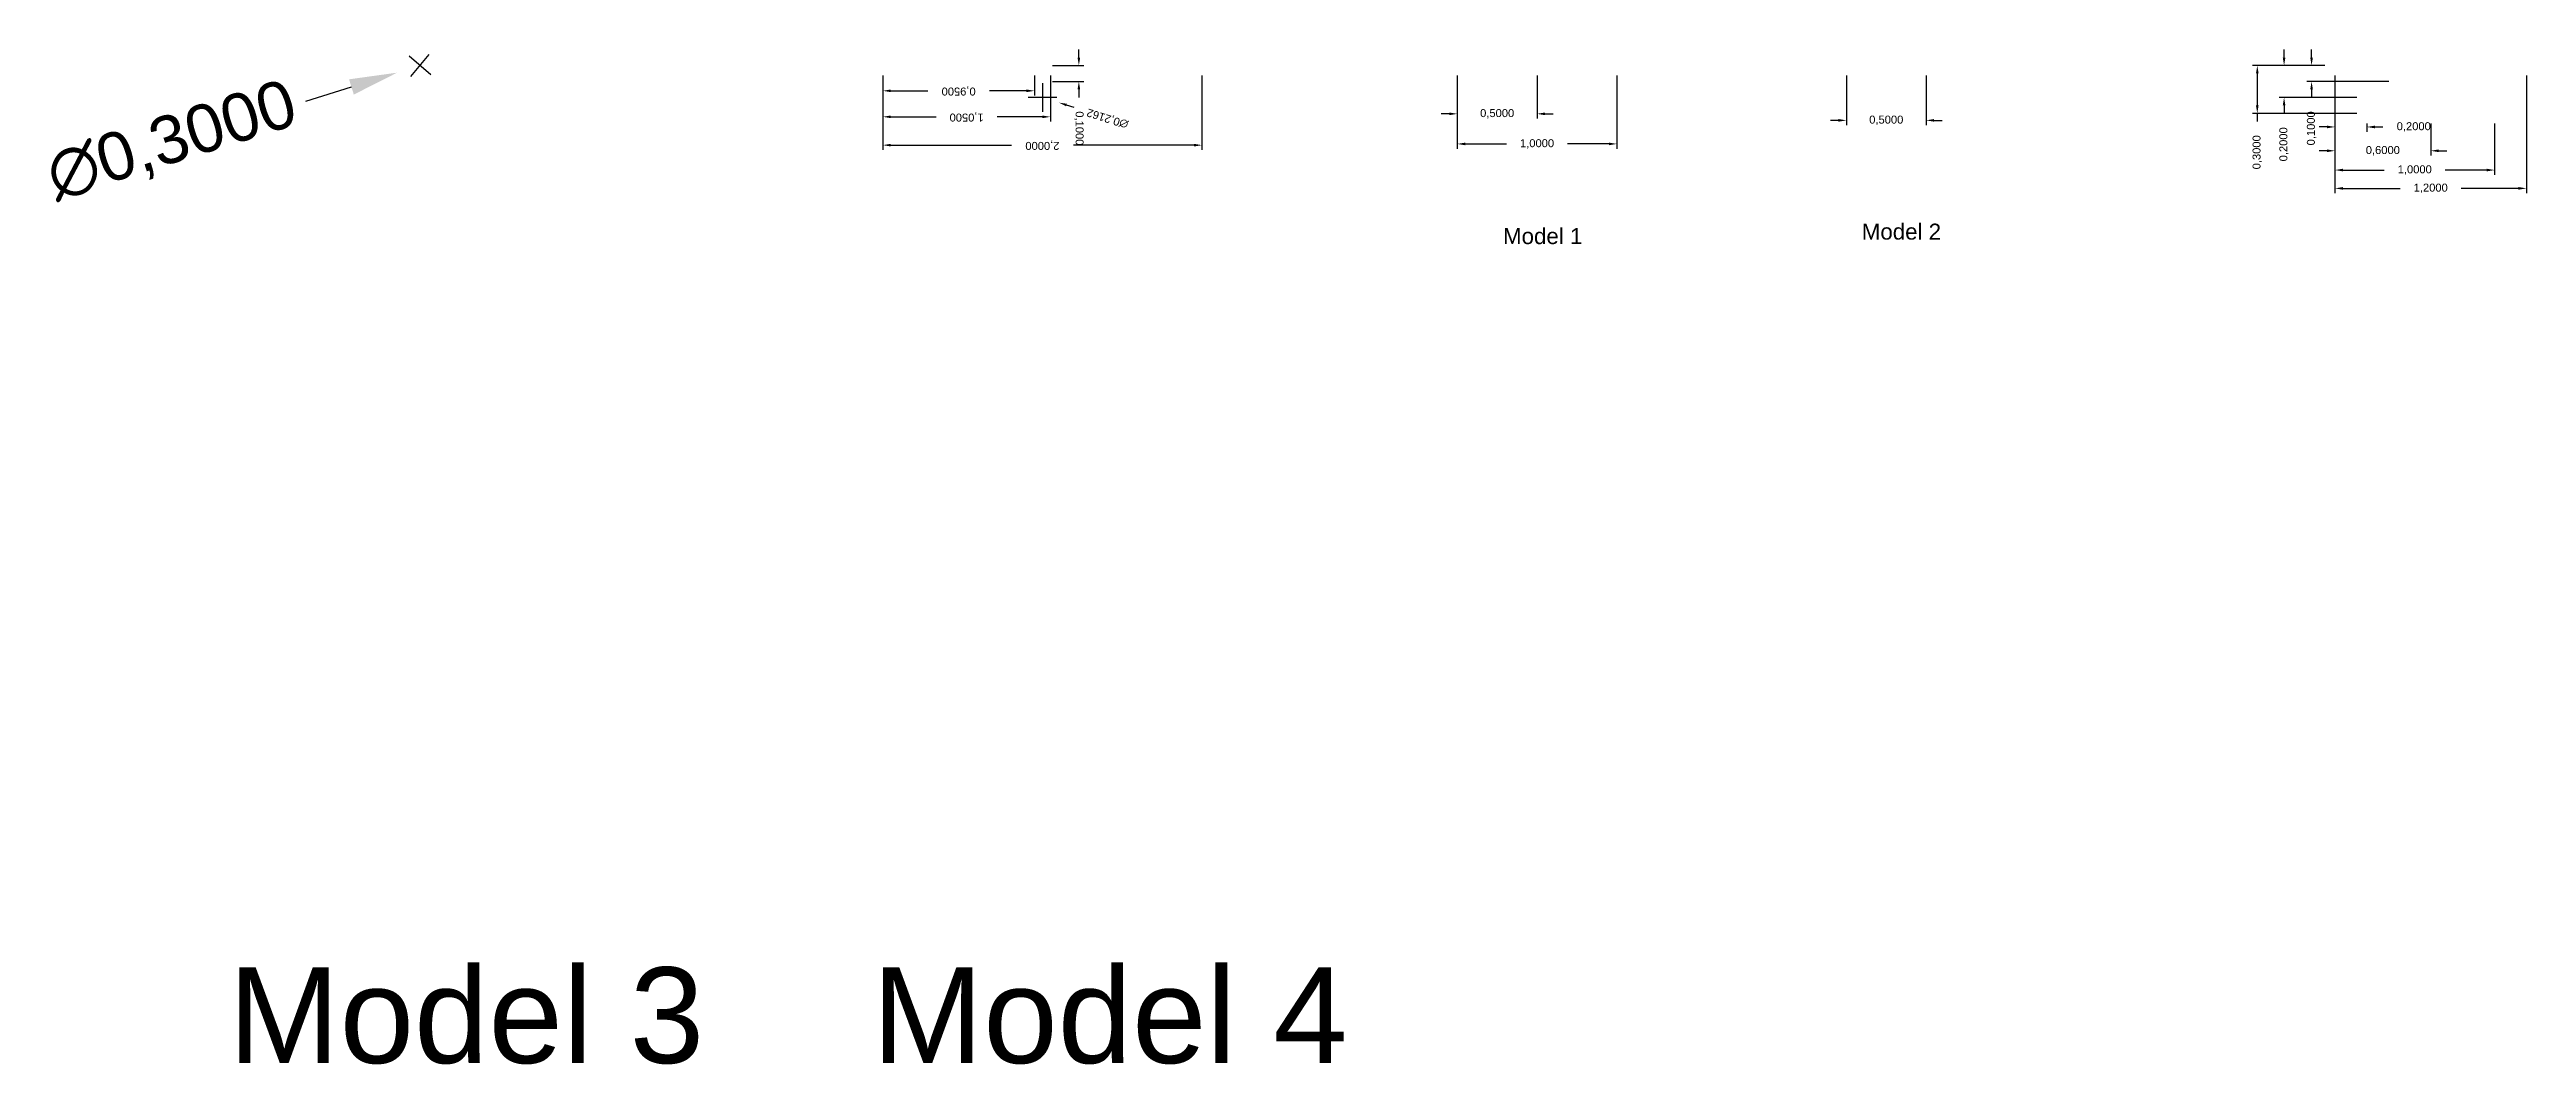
# Model space of a CAD drawing. Header units: millimetres. Extents: x 12.5 to 88.4, y -32.8 to 29.8.
# Drawn here: x 27.55 to 43.08, y 11.7 to 18.06 of the extents above; entities that cross this region are included whole.
import ezdxf

# ---------------------------------------------------------------- set-up
doc = ezdxf.new("R2010")
doc.units = ezdxf.units.MM
doc.header["$MEASUREMENT"] = 0
doc.layers.add('Ajutătoare', color=10, linetype='Continuous')
doc.layers.add('Dimensiuni interior_1', color=11, linetype='Continuous', plot=False)
doc.styles.add('Mici', font='arial.ttf', dxfattribs={"height": 0.1})
doc.styles.get("Standard").update_dxf_attribs({"font": 'arial.ttf'})
doc.dimstyles.new('Mici', dxfattribs={"dimtxt": 0.05, "dimasz": 0.05, "dimexe": 0.03, "dimexo": 0.0625, "dimgap": 0.09, "dimtad": 0, "dimdec": 4, "dimzin": 0, "dimtxsty": 'Standard', "dimcen": 0.09, "dimclrd": 1, "dimclre": 1, "dimadec": 0, "dimazin": 0, "dimtfac": 1, "dimtdec": 4, "dimtofl": 0, "dimtmove": 0, "dimatfit": 3, "dimfxl": 1, "dimtolj": 1, "dimtzin": 0, "dimarcsym": 0})

# ---------------------------------------------------------------- blocks, each defined once
blk = doc.blocks.new('*D62')
at = {"layer": 'Defpoints', "color": 0, "transparency": 16777216}
for p in [(291.93667470397, 53.7675208180048), (292.2230072633792, 53.85703989654232)]:
    blk.add_point(p, dxfattribs=at)
at = {"layer": 'Dimensiuni interior_1', "color": 1, "lineweight": -2, "transparency": 16777216}
for p, q in [((292.1484667528753, 53.75405232449191), (292.011215214474, 53.87050839005519)), ((292.021612950893, 53.74365458807289), (292.1380690164563, 53.88090612647419)), ((291.3640095851517, 53.58848266092973), (291.6503421445609, 53.67800173946726))]:
    blk.add_line(p, q, dxfattribs=at)
at = {"layer": 'Dimensiuni interior_1', "color": 1, "transparency": 16777216}
blk.add_solid([(291.6354222981379, 53.72572383270212), (291.6652619909838, 53.63027964623241), (291.93667470397, 53.76752081800478)], dxfattribs=at)
at = {"layer": 'Dimensiuni interior_1', "color": 0, "transparency": 16777216, "insert": (290.5284888330095, 53.32726525699535), "char_height": 0.3, "attachment_point": 5, "rotation": 17.361344348555487}
blk.add_mtext('\\A1;∅0,3000', dxfattribs=at)
blk = doc.blocks.new('*D63')
at = {"layer": 'Defpoints', "color": 0, "transparency": 16777216}
for p in [(294.9801982226867, 53.8122803572746), (296.9801982226867, 53.81228035727452), (296.9801982226867, 53.31328500785615)]:
    blk.add_point(p, dxfattribs=at)
at = {"layer": 'Dimensiuni interior_1', "color": 1, "lineweight": -2, "transparency": 16777216}
for p, q in [((294.9801982226867, 53.7497803572746), (294.9801982226867, 53.28328500785616)), ((296.9801982226867, 53.74978035727452), (296.9801982226867, 53.28328500785615)), ((295.0301982226867, 53.31328500785616), (295.786071346834, 53.31328500785616)), ((296.9301982226867, 53.31328500785615), (296.1743250985393, 53.31328500785616))]:
    blk.add_line(p, q, dxfattribs=at)
at = {"layer": 'Dimensiuni interior_1', "color": 1, "transparency": 16777216}
for points in [[(295.0301982226867, 53.30495167452283), (295.0301982226867, 53.32161834118949), (294.9801982226867, 53.31328500785616)], [(296.9301982226867, 53.30495167452282), (296.9301982226867, 53.32161834118948), (296.9801982226867, 53.31328500785615)]]:
    blk.add_solid(points, dxfattribs=at)
at = {"layer": 'Dimensiuni interior_1', "color": 0, "transparency": 16777216, "insert": (295.9801982226867, 53.31328500785616), "char_height": 0.05, "attachment_point": 5, "rotation": 179.99999999999994}
blk.add_mtext('\\A1;2,0000', dxfattribs=at)
blk = doc.blocks.new('*D64')
at = {"layer": 'Defpoints', "color": 0, "transparency": 16777216}
for p in [(294.9801982226867, 53.8122803572746), (295.9301982226867, 53.81228035727502, 1.000000000000688), (295.9301982226867, 53.65387038177231)]:
    blk.add_point(p, dxfattribs=at)
at = {"layer": 'Dimensiuni interior_1', "color": 1, "lineweight": -2, "transparency": 16777216}
for p, q in [((294.9801982226867, 53.7497803572746), (294.9801982226867, 53.62387038177231)), ((295.9301982226867, 53.74978035727502), (295.9301982226867, 53.62387038177231)), ((295.0301982226867, 53.65387038177231), (295.261497676984, 53.65387038177231)), ((295.8801982226867, 53.65387038177231), (295.6488987683892, 53.65387038177231))]:
    blk.add_line(p, q, dxfattribs=at)
at = {"layer": 'Dimensiuni interior_1', "color": 1, "transparency": 16777216}
for points in [[(295.0301982226867, 53.64553704843897), (295.0301982226867, 53.66220371510564), (294.9801982226867, 53.65387038177231)], [(295.8801982226867, 53.64553704843897), (295.8801982226867, 53.66220371510564), (295.9301982226867, 53.65387038177231)]]:
    blk.add_solid(points, dxfattribs=at)
at = {"layer": 'Dimensiuni interior_1', "color": 0, "transparency": 16777216, "insert": (295.4551982226866, 53.65387038177231), "char_height": 0.05, "attachment_point": 5, "rotation": 179.99999999999994}
blk.add_mtext('\\A1;0,9500', dxfattribs=at)
blk = doc.blocks.new('*D65')
at = {"layer": 'Defpoints', "color": 0, "transparency": 16777216}
for p in [(294.9801982226867, 53.8122803572746), (296.0301982226867, 53.81228035727502, 1.000000000000688), (296.0301982226867, 53.49082087155487)]:
    blk.add_point(p, dxfattribs=at)
at = {"layer": 'Dimensiuni interior_1', "color": 1, "lineweight": -2, "transparency": 16777216}
for p, q in [((294.9801982226867, 53.7497803572746), (294.9801982226867, 53.46082087155487)), ((296.0301982226867, 53.74978035727502), (296.0301982226867, 53.46082087155487)), ((295.0301982226867, 53.49082087155487), (295.3138510194125, 53.49082087155487)), ((295.9801982226867, 53.49082087155487), (295.6965454259609, 53.49082087155487))]:
    blk.add_line(p, q, dxfattribs=at)
at = {"layer": 'Dimensiuni interior_1', "color": 1, "transparency": 16777216}
for points in [[(295.0301982226867, 53.48248753822154), (295.0301982226867, 53.49915420488821), (294.9801982226867, 53.49082087155487)], [(295.9801982226867, 53.48248753822154), (295.9801982226867, 53.49915420488821), (296.0301982226867, 53.49082087155487)]]:
    blk.add_solid(points, dxfattribs=at)
at = {"layer": 'Dimensiuni interior_1', "color": 0, "transparency": 16777216, "insert": (295.5051982226867, 53.49082087155487), "char_height": 0.05, "attachment_point": 5, "rotation": 179.99999999999994}
blk.add_mtext('\\A1;1,0500', dxfattribs=at)
blk = doc.blocks.new('*D73')
at = {"layer": 'Defpoints', "color": 0, "transparency": 16777216}
for p in [(295.9801982226868, 53.81228035727506), (295.9801982226868, 53.71228035727506), (296.2087259798275, 53.71228035727506)]:
    blk.add_point(p, dxfattribs=at)
at = {"layer": 'Dimensiuni interior_1', "color": 1, "lineweight": -2, "transparency": 16777216}
for p, q in [((296.2087259798275, 53.86228035727489), (296.2087259798275, 53.91228035727489)), ((296.0426982226868, 53.81228035727489), (296.2387259798274, 53.81228035727489)), ((296.0426982226868, 53.71228035727489), (296.2387259798274, 53.71228035727489)), ((296.2087259798275, 53.66228035727489), (296.2087259798275, 53.61228035727488))]:
    blk.add_line(p, q, dxfattribs=at)
at = {"layer": 'Dimensiuni interior_1', "color": 1, "transparency": 16777216}
for points in [[(296.2170593131608, 53.86228035727489), (296.2003926464942, 53.86228035727489), (296.2087259798275, 53.81228035727489)], [(296.2170593131608, 53.66228035727489), (296.2003926464942, 53.66228035727489), (296.2087259798275, 53.71228035727489)]]:
    blk.add_solid(points, dxfattribs=at)
at = {"layer": 'Dimensiuni interior_1', "color": 0, "transparency": 16777216, "insert": (296.2087259798274, 53.41857981157236), "char_height": 0.05, "attachment_point": 5, "rotation": 270}
blk.add_mtext('\\A1;0,1000', dxfattribs=at)
blk = doc.blocks.new('*D75')
at = {"layer": 'Defpoints', "color": 0, "transparency": 16777216}
for p in [(295.8770858199168, 53.64480627739962), (296.0833106254566, 53.57975443715028)]:
    blk.add_point(p, dxfattribs=at)
at = {"layer": 'Dimensiuni interior_1', "color": 1, "lineweight": -2, "transparency": 16777216}
for p, q in [((296.0701982226867, 53.61228035727493), (295.8901982226868, 53.61228035727494)), ((295.9801982226867, 53.70228035727494), (295.9801982226867, 53.52228035727494)), ((296.178678419413, 53.54967148723003), (296.1309945224348, 53.56471296219019))]:
    blk.add_line(p, q, dxfattribs=at)
at = {"layer": 'Dimensiuni interior_1', "color": 1, "transparency": 16777216}
blk.add_solid([(296.1284876099414, 53.55676564602715), (296.1335014349281, 53.5726602783532), (296.0833106254566, 53.57975443715033)], dxfattribs=at)
at = {"layer": 'Dimensiuni interior_1', "color": 0, "transparency": 16777216, "insert": (296.3891836339171, 53.48326942880772), "char_height": 0.05, "attachment_point": 5, "rotation": 162.4925684286119}
blk.add_mtext('\\A1;∅0,2162', dxfattribs=at)
blk = doc.blocks.new('*D76')
at = {"layer": 'Defpoints', "color": 0, "transparency": 16777216}
for p in [(298.5798409836747, 53.8122803572736), (299.0798409836747, 53.8122803572736), (299.0798409836747, 53.50960786217193)]:
    blk.add_point(p, dxfattribs=at)
at = {"layer": 'Dimensiuni interior_1', "color": 1, "lineweight": -2, "transparency": 16777216}
for p, q in [((298.5798409836747, 53.7497803572736), (298.5798409836747, 53.47960786217192)), ((299.0798409836747, 53.7497803572736), (299.0798409836747, 53.47960786217192)), ((298.5298409836747, 53.50960786217193), (298.4798409836746, 53.50960786217193)), ((299.1298409836747, 53.50960786217193), (299.1798409836747, 53.50960786217193))]:
    blk.add_line(p, q, dxfattribs=at)
at = {"layer": 'Dimensiuni interior_1', "color": 1, "transparency": 16777216}
for points in [[(298.5298409836747, 53.51794119550526), (298.5298409836747, 53.50127452883859), (298.5798409836747, 53.50960786217193)], [(299.1298409836747, 53.51794119550526), (299.1298409836747, 53.50127452883859), (299.0798409836747, 53.50960786217193)]]:
    blk.add_solid(points, dxfattribs=at)
at = {"layer": 'Dimensiuni interior_1', "color": 0, "transparency": 16777216, "insert": (298.8298409836747, 53.50960786217193), "char_height": 0.05, "attachment_point": 5}
blk.add_mtext('\\A1;0,5000', dxfattribs=at)
blk = doc.blocks.new('*D77')
at = {"layer": 'Defpoints', "color": 0, "transparency": 16777216}
for p in [(298.5798409836747, 53.8122803572736), (299.5798409836747, 53.8122803572736), (299.5798409836747, 53.32092481190765)]:
    blk.add_point(p, dxfattribs=at)
at = {"layer": 'Dimensiuni interior_1', "color": 1, "lineweight": -2, "transparency": 16777216}
for p, q in [((298.5798409836747, 53.7497803572736), (298.5798409836747, 53.29092481190765)), ((299.5798409836747, 53.7497803572736), (299.5798409836747, 53.29092481190765)), ((298.6298409836747, 53.32092481190765), (298.8884937804004, 53.32092481190765)), ((299.5298409836747, 53.32092481190765), (299.2711881869489, 53.32092481190765))]:
    blk.add_line(p, q, dxfattribs=at)
at = {"layer": 'Dimensiuni interior_1', "color": 1, "transparency": 16777216}
for points in [[(298.6298409836747, 53.32925814524098), (298.6298409836747, 53.31259147857432), (298.5798409836747, 53.32092481190765)], [(299.5298409836747, 53.32925814524098), (299.5298409836747, 53.31259147857432), (299.5798409836747, 53.32092481190765)]]:
    blk.add_solid(points, dxfattribs=at)
at = {"layer": 'Dimensiuni interior_1', "color": 0, "transparency": 16777216, "insert": (299.0798409836747, 53.32092481190765), "char_height": 0.05, "attachment_point": 5}
blk.add_mtext('\\A1;1,0000', dxfattribs=at)
blk = doc.blocks.new('*D78')
at = {"layer": 'Defpoints', "color": 0, "transparency": 16777216}
for p in [(301.0181172203255, 53.8122803572736), (301.5181172203255, 53.8122803572736), (301.5181172203255, 53.46864305252965)]:
    blk.add_point(p, dxfattribs=at)
at = {"layer": 'Dimensiuni interior_1', "color": 1, "lineweight": -2, "transparency": 16777216}
for p, q in [((301.0181172203255, 53.7497803572736), (301.0181172203255, 53.43864305252965)), ((301.5181172203255, 53.7497803572736), (301.5181172203255, 53.43864305252965)), ((300.9681172203254, 53.46864305252965), (300.9181172203254, 53.46864305252965)), ((301.5681172203255, 53.46864305252965), (301.6181172203255, 53.46864305252965))]:
    blk.add_line(p, q, dxfattribs=at)
at = {"layer": 'Dimensiuni interior_1', "color": 1, "transparency": 16777216}
for points in [[(300.9681172203254, 53.47697638586298), (300.9681172203254, 53.46030971919632), (301.0181172203255, 53.46864305252965)], [(301.5681172203255, 53.47697638586298), (301.5681172203255, 53.46030971919632), (301.5181172203255, 53.46864305252965)]]:
    blk.add_solid(points, dxfattribs=at)
at = {"layer": 'Dimensiuni interior_1', "color": 0, "transparency": 16777216, "insert": (301.2681172203255, 53.46864305252965), "char_height": 0.05, "attachment_point": 5}
blk.add_mtext('\\A1;0,5000', dxfattribs=at)
blk = doc.blocks.new('*D81')
at = {"layer": 'Defpoints', "color": 0, "transparency": 16777216}
for p in [(304.0798409836747, 53.8122803572736), (304.2798409836747, 53.5122803572736, 0.2000000000000028), (304.2798409836747, 53.42726967041835)]:
    blk.add_point(p, dxfattribs=at)
at = {"layer": 'Dimensiuni interior_1', "color": 1, "lineweight": -2, "transparency": 16777216}
for p, q in [((304.0798409836747, 53.7497803572736), (304.0798409836747, 53.39726967041835)), ((304.0298409836747, 53.42726967041835), (303.9798409836746, 53.42726967041835)), ((304.2798409836747, 53.4497803572736), (304.2798409836747, 53.39726967041835)), ((304.3298409836747, 53.42726967041835), (304.3798409836747, 53.42726967041835))]:
    blk.add_line(p, q, dxfattribs=at)
at = {"layer": 'Dimensiuni interior_1', "color": 1, "transparency": 16777216}
for points in [[(304.0298409836747, 53.43560300375168), (304.0298409836747, 53.41893633708501), (304.0798409836747, 53.42726967041835)], [(304.3298409836747, 53.43560300375168), (304.3298409836747, 53.41893633708501), (304.2798409836747, 53.42726967041835)]]:
    blk.add_solid(points, dxfattribs=at)
at = {"layer": 'Dimensiuni interior_1', "color": 0, "transparency": 16777216, "insert": (304.5735415293773, 53.42726967041835), "char_height": 0.05, "attachment_point": 5}
blk.add_mtext('\\A1;0,2000', dxfattribs=at)
blk = doc.blocks.new('*D82')
at = {"layer": 'Defpoints', "color": 0, "transparency": 16777216}
for p in [(304.0798409836747, 53.8122803572736), (304.6798409836746, 53.5122803572736, 0.400000000000003), (304.6798409836746, 53.27794389623011)]:
    blk.add_point(p, dxfattribs=at)
at = {"layer": 'Dimensiuni interior_1', "color": 1, "lineweight": -2, "transparency": 16777216}
for p, q in [((304.0798409836747, 53.7497803572736), (304.0798409836747, 53.2479438962301)), ((304.6798409836746, 53.4497803572736), (304.6798409836746, 53.2479438962301)), ((304.0298409836747, 53.27794389623011), (303.9798409836746, 53.27794389623011)), ((304.7298409836746, 53.27794389623011), (304.7798409836747, 53.27794389623011))]:
    blk.add_line(p, q, dxfattribs=at)
at = {"layer": 'Dimensiuni interior_1', "color": 1, "transparency": 16777216}
for points in [[(304.0298409836747, 53.28627722956344), (304.0298409836747, 53.26961056289677), (304.0798409836747, 53.27794389623011)], [(304.7298409836746, 53.28627722956344), (304.7298409836746, 53.26961056289677), (304.6798409836746, 53.27794389623011)]]:
    blk.add_solid(points, dxfattribs=at)
at = {"layer": 'Dimensiuni interior_1', "color": 0, "transparency": 16777216, "insert": (304.3798409836746, 53.27794389623011), "char_height": 0.05, "attachment_point": 5}
blk.add_mtext('\\A1;0,6000', dxfattribs=at)
blk = doc.blocks.new('*D83')
at = {"layer": 'Defpoints', "color": 0, "transparency": 16777216}
for p in [(304.0798409836747, 53.8122803572736), (305.0798409836747, 53.5122803572736, 0.2000000000000028), (305.0798409836747, 53.15728776838494)]:
    blk.add_point(p, dxfattribs=at)
at = {"layer": 'Dimensiuni interior_1', "color": 1, "lineweight": -2, "transparency": 16777216}
for p, q in [((304.0798409836747, 53.7497803572736), (304.0798409836747, 53.12728776838494)), ((305.0798409836747, 53.4497803572736), (305.0798409836747, 53.12728776838494)), ((304.1298409836747, 53.15728776838494), (304.3884937804004, 53.15728776838494)), ((305.0298409836747, 53.15728776838494), (304.7711881869489, 53.15728776838494))]:
    blk.add_line(p, q, dxfattribs=at)
at = {"layer": 'Dimensiuni interior_1', "color": 1, "transparency": 16777216}
for points in [[(304.1298409836747, 53.16562110171827), (304.1298409836747, 53.14895443505161), (304.0798409836747, 53.15728776838494)], [(305.0298409836747, 53.16562110171827), (305.0298409836747, 53.14895443505161), (305.0798409836747, 53.15728776838494)]]:
    blk.add_solid(points, dxfattribs=at)
at = {"layer": 'Dimensiuni interior_1', "color": 0, "transparency": 16777216, "insert": (304.5798409836747, 53.15728776838494), "char_height": 0.05, "attachment_point": 5}
blk.add_mtext('\\A1;1,0000', dxfattribs=at)
blk = doc.blocks.new('*D84')
at = {"layer": 'Defpoints', "color": 0, "transparency": 16777216}
for p in [(304.0798409836747, 53.8122803572736), (305.2798409836747, 53.8122803572736), (305.2798409836747, 53.04246745701766)]:
    blk.add_point(p, dxfattribs=at)
at = {"layer": 'Dimensiuni interior_1', "color": 1, "lineweight": -2, "transparency": 16777216}
for p, q in [((304.0798409836747, 53.7497803572736), (304.0798409836747, 53.01246745701766)), ((305.2798409836747, 53.7497803572736), (305.2798409836747, 53.01246745701766)), ((304.1298409836747, 53.04246745701766), (304.4884937804005, 53.04246745701766)), ((305.2298409836746, 53.04246745701766), (304.8711881869489, 53.04246745701766))]:
    blk.add_line(p, q, dxfattribs=at)
at = {"layer": 'Dimensiuni interior_1', "color": 1, "transparency": 16777216}
for points in [[(304.1298409836747, 53.05080079035099), (304.1298409836747, 53.03413412368432), (304.0798409836747, 53.04246745701766)], [(305.2298409836746, 53.05080079035099), (305.2298409836746, 53.03413412368432), (305.2798409836747, 53.04246745701766)]]:
    blk.add_solid(points, dxfattribs=at)
at = {"layer": 'Dimensiuni interior_1', "color": 0, "transparency": 16777216, "insert": (304.6798409836747, 53.04246745701766), "char_height": 0.05, "attachment_point": 5}
blk.add_mtext('\\A1;1,2000', dxfattribs=at)
blk = doc.blocks.new('*D85')
at = {"layer": 'Defpoints', "color": 0, "transparency": 16777216}
for p in [(303.9334238516519, 53.71228035727362), (304.0798409836748, 53.81228035727363), (304.4798409836748, 53.71228035727363, 0.2000000000000028)]:
    blk.add_point(p, dxfattribs=at)
at = {"layer": 'Dimensiuni interior_1', "color": 1, "lineweight": -2, "transparency": 16777216}
for p, q in [((303.9334238516519, 53.86228035727362), (303.9334238516519, 53.91228035727362)), ((304.0173409836748, 53.81228035727363), (303.9034238516519, 53.81228035727362)), ((304.4173409836748, 53.71228035727363), (303.9034238516519, 53.71228035727362)), ((303.9334238516519, 53.66228035727362), (303.9334238516519, 53.61228035727362))]:
    blk.add_line(p, q, dxfattribs=at)
at = {"layer": 'Dimensiuni interior_1', "color": 1, "transparency": 16777216}
for points in [[(303.9250905183185, 53.86228035727362), (303.9417571849852, 53.86228035727362), (303.9334238516519, 53.81228035727362)], [(303.9250905183185, 53.66228035727362), (303.9417571849852, 53.66228035727362), (303.9334238516519, 53.71228035727362)]]:
    blk.add_solid(points, dxfattribs=at)
at = {"layer": 'Dimensiuni interior_1', "color": 0, "transparency": 16777216, "insert": (303.9334238516518, 53.41857981157093), "char_height": 0.05, "attachment_point": 5, "rotation": 90}
blk.add_mtext('\\A1;0,1000', dxfattribs=at)
blk = doc.blocks.new('*D86')
at = {"layer": 'Defpoints', "color": 0, "transparency": 16777216}
for p in [(304.0798409836748, 53.81228035727363), (303.7610765442726, 53.61228035727362), (304.2798409836748, 53.61228035727363, 0.2000000000000037)]:
    blk.add_point(p, dxfattribs=at)
at = {"layer": 'Dimensiuni interior_1', "color": 1, "lineweight": -2, "transparency": 16777216}
for p, q in [((303.7610765442726, 53.86228035727362), (303.7610765442726, 53.91228035727362)), ((304.0173409836748, 53.81228035727363), (303.7310765442726, 53.81228035727362)), ((304.2173409836748, 53.61228035727363), (303.7310765442726, 53.61228035727362)), ((303.7610765442726, 53.56228035727362), (303.7610765442726, 53.51228035727362))]:
    blk.add_line(p, q, dxfattribs=at)
at = {"layer": 'Dimensiuni interior_1', "color": 1, "transparency": 16777216}
for points in [[(303.7527432109393, 53.86228035727362), (303.7694098776059, 53.86228035727362), (303.7610765442726, 53.81228035727362)], [(303.7527432109393, 53.56228035727362), (303.7694098776059, 53.56228035727362), (303.7610765442726, 53.61228035727362)]]:
    blk.add_solid(points, dxfattribs=at)
at = {"layer": 'Dimensiuni interior_1', "color": 0, "transparency": 16777216, "insert": (303.7610765442726, 53.31857981157093), "char_height": 0.05, "attachment_point": 5, "rotation": 90}
blk.add_mtext('\\A1;0,2000', dxfattribs=at)
blk = doc.blocks.new('*D87')
at = {"layer": 'Defpoints', "color": 0, "transparency": 16777216}
for p in [(304.0798409836748, 53.81228035727363), (303.5931197449596, 53.51228035727362), (304.2798409836748, 53.51228035727362, 0.2000000000000028)]:
    blk.add_point(p, dxfattribs=at)
at = {"layer": 'Dimensiuni interior_1', "color": 1, "lineweight": -2, "transparency": 16777216}
for p, q in [((304.0173409836748, 53.81228035727363), (303.5631197449596, 53.81228035727362)), ((303.5931197449596, 53.76228035727362), (303.5931197449596, 53.56228035727361)), ((304.2173409836748, 53.51228035727362), (303.5631197449596, 53.51228035727362)), ((303.5931197449596, 53.51228035727362), (303.5931197449596, 53.46228035727361))]:
    blk.add_line(p, q, dxfattribs=at)
at = {"layer": 'Dimensiuni interior_1', "color": 1, "transparency": 16777216}
for points in [[(303.5847864116262, 53.76228035727362), (303.6014530782929, 53.76228035727362), (303.5931197449596, 53.81228035727362)], [(303.5847864116262, 53.56228035727361), (303.6014530782929, 53.56228035727361), (303.5931197449596, 53.51228035727362)]]:
    blk.add_solid(points, dxfattribs=at)
at = {"layer": 'Dimensiuni interior_1', "color": 0, "transparency": 16777216, "insert": (303.5931197449595, 53.26857981157092), "char_height": 0.05, "attachment_point": 5, "rotation": 90}
blk.add_mtext('\\A1;0,3000', dxfattribs=at)
blk = doc.blocks.new('A$C3005e8c4')
at = {"layer": 'Ajutătoare', "style": 'Mici'}
for s, height, p in [('Model 1', 0.1, (6.286745575421435, -1.118773488401715)), ('Model 2', 0.1, (8.534940689655741, -1.090689738935694)), ('Model 3', 0.6, (-1.701088813645811, -6.250000000000021)), ('Model 4', 0.6, (2.331975981548851, -6.250000000000021))]:
    blk.add_text(s, height=height, dxfattribs=at).set_placement(p)
at = {"layer": 'Dimensiuni interior_1'}
dim = blk.add_diameter_dim_2p(p1=(-0.3568337202953655, 0.0447595392694305, 1.499999999993271), p2=(-0.6431662797045208, -0.04475953926806626, 1.499999999993271), dimstyle='Mici', override={"dimtxt": 0.3, "dimasz": 0.3}, dxfattribs=at)
dim.commit()
dim.dimension.update_dxf_attribs({"geometry": '*D62', "text_midpoint": (-2.051352150664958, -0.4850151002775172, 1.500000000012898), "dimtype": 131, "insert": (-292.5798409836746, -53.81228035727292)})
for base, p1, p2, angle, picture, middle in [((4.400357239012067, -0.4989953494167665), (2.400357239012067, 1.676880856393836e-12), (4.400357239012067, 1.605826582817826e-12), 180, '*D63', (3.400357239012067, -0.4989953494167594)), ((3.350357239012055, -0.1584099755006108), (2.400357239012067, 1.676880856393836e-12), (3.350357239012055, 2.103206497849897e-12, 0.999999999993086), 180, '*D64', (2.875357239012033, -0.1584099755006108)), ((3.450357239012078, -0.3214594857180444), (2.400357239012067, 1.676880856393836e-12), (3.450357239012078, 2.103206497849897e-12, 0.999999999993086), 180, '*D65', (2.925357239012101, -0.3214594857180444)), ((11.01327876128494, -0.2999999999993008), (11.50000000000006, 6.821210263296962e-13), (11.70000000000005, -0.2999999999993221, 0.1999999999932767), 90, '*D87', (11.01327876128488, -0.543700545701995)), ((11.181235560598, -0.1999999999992994), (11.50000000000006, 6.821210263296962e-13), (11.70000000000005, -0.1999999999993207, 0.1999999999932776), 90, '*D86', (11.18123556059794, -0.4937005457019907)), ((11.35358286797725, -0.09999999999929798), (11.50000000000006, 6.821210263296962e-13), (11.90000000000003, -0.0999999999993193, 0.1999999999932767), 90, '*D85', (11.3535828679772, -0.3937005457019893))]:
    dim = blk.add_linear_dim(base=base, p1=p1, p2=p2, angle=angle, dimstyle='Mici', dxfattribs=at)
    dim.commit()
    dim.dimension.update_dxf_attribs({"geometry": picture, "text_midpoint": middle, "insert": (-292.5798409836746, -53.81228035727292)})
dim = blk.add_linear_dim(base=(3.628884996152863, -0.09999999999786269, 1.000000000010429), p1=(3.400357239012067, 2.110311925207498e-12, 0.999999999993086), p2=(3.400357239012067, -0.09999999999789111, 0.9999999999930846), angle=270, dimstyle='Mici', dxfattribs=at)
dim.commit()
dim.dimension.update_dxf_attribs({"geometry": '*D73', "text_midpoint": (3.628884996152806, -0.3937005457005611, 1.000000000010429), "dimtype": 128, "insert": (-292.5798409836746, -53.81228035727292)})
for base, p1, p2, picture, middle in [((6.500000000000057, -0.3026724951009925), (6.000000000000057, 6.821210263296962e-13), (6.500000000000057, 6.821210263296962e-13), '*D76', (6.250000000000057, -0.3026724951009925)), ((7.000000000000057, -0.4913555453652663), (6.000000000000057, 6.821210263296962e-13), (7.000000000000057, 6.821210263296962e-13), '*D77', (6.500000000000057, -0.4913555453652663)), ((8.938276236650836, -0.3436373047432681), (8.438276236650836, 6.821210263296962e-13), (8.938276236650836, 6.821210263296962e-13), '*D78', (8.688276236650836, -0.3436373047432681)), ((11.70000000000005, -0.3850106868545708), (11.50000000000006, 6.821210263296962e-13), (11.70000000000005, -0.2999999999993221, 0.1999999999932767), '*D81', (11.99370054570267, -0.3850106868545708)), ((12.10000000000002, -0.5343364610428125), (11.50000000000006, 6.821210263296962e-13), (12.10000000000002, -0.2999999999993221, 0.3999999999932768), '*D82', (11.80000000000001, -0.5343364610428125)), ((12.50000000000006, -0.6549925888879784), (11.50000000000006, 6.821210263296962e-13), (12.50000000000006, -0.2999999999993221, 0.1999999999932767), '*D83', (12.00000000000006, -0.6549925888879784)), ((12.70000000000005, -0.7698129002552605), (11.50000000000006, 6.821210263296962e-13), (12.70000000000005, 6.821210263296962e-13), '*D84', (12.10000000000008, -0.7698129002552605))]:
    dim = blk.add_linear_dim(base=base, p1=p1, p2=p2, dimstyle='Mici', dxfattribs=at)
    dim.commit()
    dim.dimension.update_dxf_attribs({"geometry": picture, "text_midpoint": middle, "insert": (-292.5798409836746, -53.81228035727292)})
dim = blk.add_diameter_dim_2p(p1=(3.297244836242167, -0.1674740798732757, 1.299999999993204), p2=(3.503469641781967, -0.2325259201226089, 1.299999999993204), dimstyle='Mici', dxfattribs=at)
dim.commit()
dim.dimension.update_dxf_attribs({"geometry": '*D75', "text_midpoint": (3.809342650242504, -0.3290109284651634, 1.299999999993204), "dimtype": 131, "insert": (-292.5798409836746, -53.81228035727292)})

msp = doc.modelspace()

# ---------------------------------------------------------------- block references
msp.add_blockref('A$C3005e8c4', (30.37570181296383, 17.95640984763045))

doc.saveas('drawing.dxf')
